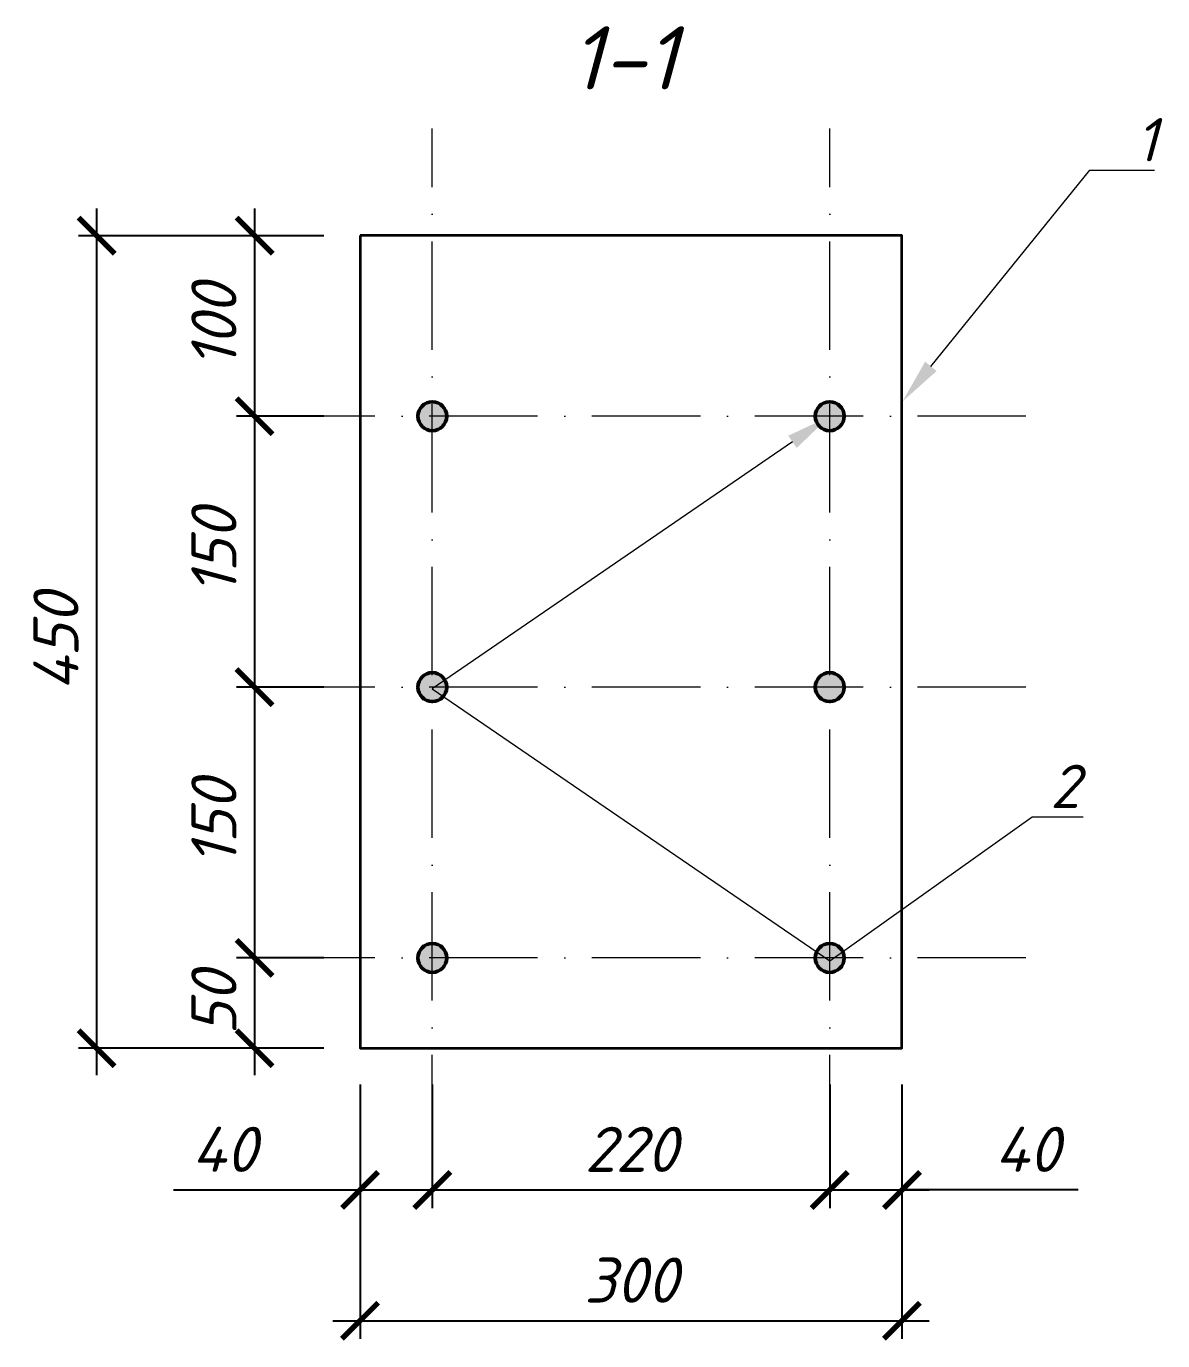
# Model space of a CAD drawing. Header units: millimetres. Extents: x 228418 to 313939, y -168000 to -150000.
# Drawn here: x 263693 to 264322, y -153131 to -152403 of the extents above; entities that cross this region are included whole.
import ezdxf
from ezdxf import colors
from ezdxf.entities.mleader import LeaderData, LeaderLine
from ezdxf.math import Vec2, Vec3

# ---------------------------------------------------------------- set-up
doc = ezdxf.new("R2010")
doc.units = ezdxf.units.MM
doc.linetypes.add('ACAD_ISO10W100', pattern=[18, 12, -3, 0, -3])
doc.layers.get('0').update_dxf_attribs({"lineweight": 5})
doc.layers.get('Defpoints').update_dxf_attribs({"color": 1, "lineweight": 0})
for name, color, linetype, lineweight in [('k_ Арм. Каркасы', 1, 'Continuous', 35), ('k_ Арматура', 3, 'Continuous', 50), ('k_ Размеры', 7, 'Continuous', 15), ('k_ Штриховка', 8, 'Continuous', 5)]:
    doc.layers.add(name, color=color, linetype=linetype, lineweight=lineweight)
doc.styles.add('STEP PR', font='isocpeui.ttf')
doc.dimstyles.new('STEP PR', dxfattribs={"dimscale": 10, "dimtxt": 2.5, "dimasz": 2, "dimexe": 1, "dimexo": 2, "dimgap": 1, "dimtad": 1, "dimdec": 4, "dimlfac": -1, "dimtxsty": 'STEP PR', "dimblk": 'ARCHTICK', "dimcen": 2, "dimdle": 1.5, "dimclrt": 1, "dimadec": 0, "dimazin": 0, "dimtfac": 1, "dimtdec": 4, "dimtmove": 1, "dimatfit": 3, "dimldrblk": 'DOTSMALL', "dimfxl": 1, "dimtolj": 1, "dimtzin": 0, "dimarcsym": 0})

# ---------------------------------------------------------------- blocks, each defined once
blk = doc.blocks.new('_ArchTick')
at = {"color": 0, "linetype": 'ByBlock', "const_width": 0.15}
blk.add_lwpolyline([(-0.5, -0.5), (0.5, 0.5)], dxfattribs=at)
blk = doc.blocks.new('*D58')
at = {"layer": 'Defpoints', "color": 0, "transparency": 16777216}
for p in [(263877.46, -152968.64), (263917.46, -152968.64), (263917.46, -153047.12)]:
    blk.add_point(p, dxfattribs=at)
at = {"layer": 'k_ Размеры', "color": 0, "lineweight": -2, "transparency": 16777216}
for p, q in [((263877.46, -152988.64), (263877.46, -153057.12)), ((263917.46, -152988.64), (263917.46, -153057.12)), ((263774.14, -153047.12), (263877.46, -153047.12)), ((263862.46, -153047.12), (263932.46, -153047.12))]:
    blk.add_line(p, q, dxfattribs=at)
at = {"layer": 'k_ Размеры', "color": 0, "lineweight": -2, "transparency": 16777216, "xscale": 20, "yscale": 20, "zscale": 20, "rotation": 180}
blk.add_blockref('_ArchTick', (263877.46, -153047.12), dxfattribs=at)
at = {"layer": 'k_ Размеры', "color": 0, "lineweight": -2, "transparency": 16777216, "xscale": 20, "yscale": 20, "zscale": 20}
blk.add_blockref('_ArchTick', (263917.46, -153047.12), dxfattribs=at)
at = {"layer": 'k_ Размеры', "color": 1, "transparency": 16777216, "insert": (263802.25, -153024.62), "char_height": 25, "attachment_point": 5, "style": 'STEP PR'}
blk.add_mtext('\\A1;40', dxfattribs=at)
blk = doc.blocks.new('_DotSmall')
at = {"color": 0, "linetype": 'ByBlock', "const_width": 0.5}
blk.add_lwpolyline([(-0.0625, 0, 1), (0.0625, 0, 1)], format="xyb", close=True, dxfattribs=at)
blk = doc.blocks.new('*D59')
at = {"layer": 'Defpoints', "color": 0, "transparency": 16777216}
for p in [(263917.46, -152968.64), (264137.46, -152968.64), (264137.46, -153047.12)]:
    blk.add_point(p, dxfattribs=at)
at = {"layer": 'k_ Размеры', "color": 0, "lineweight": -2, "transparency": 16777216}
for p, q in [((263917.46, -152988.64), (263917.46, -153057.12)), ((264137.46, -152988.64), (264137.46, -153057.12)), ((263902.46, -153047.12), (264152.46, -153047.12))]:
    blk.add_line(p, q, dxfattribs=at)
at = {"layer": 'k_ Размеры', "color": 0, "lineweight": -2, "transparency": 16777216, "xscale": 20, "yscale": 20, "zscale": 20, "rotation": 180}
blk.add_blockref('_ArchTick', (263917.46, -153047.12), dxfattribs=at)
at = {"layer": 'k_ Размеры', "color": 0, "lineweight": -2, "transparency": 16777216, "xscale": 20, "yscale": 20, "zscale": 20}
blk.add_blockref('_ArchTick', (264137.46, -153047.12), dxfattribs=at)
at = {"layer": 'k_ Размеры', "color": 1, "transparency": 16777216, "insert": (264027.46, -153024.62), "char_height": 25, "attachment_point": 5, "style": 'STEP PR'}
blk.add_mtext('\\A1;220', dxfattribs=at)
blk = doc.blocks.new('*D60')
at = {"layer": 'Defpoints', "color": 0, "transparency": 16777216}
for p in [(264137.46, -152968.64), (264177.46, -152968.64), (264177.46, -153047.12)]:
    blk.add_point(p, dxfattribs=at)
at = {"layer": 'k_ Размеры', "color": 0, "lineweight": -2, "transparency": 16777216}
for p, q in [((264137.46, -152988.64), (264137.46, -153057.12)), ((264177.46, -152988.64), (264177.46, -153057.12)), ((264122.46, -153047.12), (264192.46, -153047.12)), ((264274.94, -153047.12), (264177.46, -153047.12))]:
    blk.add_line(p, q, dxfattribs=at)
at = {"layer": 'k_ Размеры', "color": 0, "lineweight": -2, "transparency": 16777216, "xscale": 20, "yscale": 20, "zscale": 20, "rotation": 180}
blk.add_blockref('_ArchTick', (264137.46, -153047.12), dxfattribs=at)
at = {"layer": 'k_ Размеры', "color": 0, "lineweight": -2, "transparency": 16777216, "xscale": 20, "yscale": 20, "zscale": 20}
blk.add_blockref('_ArchTick', (264177.46, -153047.12), dxfattribs=at)
at = {"layer": 'k_ Размеры', "color": 1, "transparency": 16777216, "insert": (264246.84, -153024.62), "char_height": 25, "attachment_point": 5, "style": 'STEP PR'}
blk.add_mtext('\\A1;40', dxfattribs=at)
blk = doc.blocks.new('*D61')
at = {"layer": 'Defpoints', "color": 0, "transparency": 16777216}
for p in [(263877.46, -152518.64), (263819.03, -152618.64), (263877.46, -152618.64)]:
    blk.add_point(p, dxfattribs=at)
at = {"layer": 'k_ Размеры', "color": 0, "lineweight": -2, "transparency": 16777216}
for p, q in [((263819.03, -152503.64), (263819.03, -152633.64)), ((263857.46, -152518.64), (263809.03, -152518.64)), ((263857.46, -152618.64), (263809.03, -152618.64))]:
    blk.add_line(p, q, dxfattribs=at)
at = {"layer": 'k_ Размеры', "color": 0, "lineweight": -2, "transparency": 16777216, "xscale": 20, "yscale": 20, "zscale": 20}
for p, rotation in [((263819.03, -152518.64), 90), ((263819.03, -152618.64), 270)]:
    blk.add_blockref('_ArchTick', p, dxfattribs=dict(at, rotation=rotation))
at = {"layer": 'k_ Размеры', "color": 1, "transparency": 16777216, "insert": (263796.53, -152568.64), "char_height": 25, "attachment_point": 5, "rotation": 90, "style": 'STEP PR'}
blk.add_mtext('\\A1;100', dxfattribs=at)
blk = doc.blocks.new('*D62')
at = {"layer": 'Defpoints', "color": 0, "transparency": 16777216}
for p in [(263877.46, -152618.64), (263819.03, -152768.64), (263877.46, -152768.64)]:
    blk.add_point(p, dxfattribs=at)
at = {"layer": 'k_ Размеры', "color": 0, "lineweight": -2, "transparency": 16777216}
for p, q in [((263819.03, -152603.64), (263819.03, -152783.64)), ((263857.46, -152618.64), (263809.03, -152618.64)), ((263857.46, -152768.64), (263809.03, -152768.64))]:
    blk.add_line(p, q, dxfattribs=at)
at = {"layer": 'k_ Размеры', "color": 0, "lineweight": -2, "transparency": 16777216, "xscale": 20, "yscale": 20, "zscale": 20}
for p, rotation in [((263819.03, -152618.64), 90), ((263819.03, -152768.64), 270)]:
    blk.add_blockref('_ArchTick', p, dxfattribs=dict(at, rotation=rotation))
at = {"layer": 'k_ Размеры', "color": 1, "transparency": 16777216, "insert": (263796.53, -152693.64), "char_height": 25, "attachment_point": 5, "rotation": 90, "style": 'STEP PR'}
blk.add_mtext('\\A1;150', dxfattribs=at)
blk = doc.blocks.new('*D63')
at = {"layer": 'Defpoints', "color": 0, "transparency": 16777216}
for p in [(263877.46, -152768.64), (263819.03, -152918.64), (263877.46, -152918.64)]:
    blk.add_point(p, dxfattribs=at)
at = {"layer": 'k_ Размеры', "color": 0, "lineweight": -2, "transparency": 16777216}
for p, q in [((263819.03, -152753.64), (263819.03, -152933.64)), ((263857.46, -152768.64), (263809.03, -152768.64)), ((263857.46, -152918.64), (263809.03, -152918.64))]:
    blk.add_line(p, q, dxfattribs=at)
at = {"layer": 'k_ Размеры', "color": 0, "lineweight": -2, "transparency": 16777216, "xscale": 20, "yscale": 20, "zscale": 20}
for p, rotation in [((263819.03, -152768.64), 90), ((263819.03, -152918.64), 270)]:
    blk.add_blockref('_ArchTick', p, dxfattribs=dict(at, rotation=rotation))
at = {"layer": 'k_ Размеры', "color": 1, "transparency": 16777216, "insert": (263796.53, -152843.64), "char_height": 25, "attachment_point": 5, "rotation": 90, "style": 'STEP PR'}
blk.add_mtext('\\A1;150', dxfattribs=at)
blk = doc.blocks.new('*D64')
at = {"layer": 'Defpoints', "color": 0, "transparency": 16777216}
for p in [(263877.46, -152918.64), (263819.03, -152968.64), (263877.46, -152968.64)]:
    blk.add_point(p, dxfattribs=at)
at = {"layer": 'k_ Размеры', "color": 0, "lineweight": -2, "transparency": 16777216}
for p, q in [((263819.03, -152903.64), (263819.03, -152983.64)), ((263857.46, -152918.64), (263809.03, -152918.64)), ((263857.46, -152968.64), (263809.03, -152968.64))]:
    blk.add_line(p, q, dxfattribs=at)
at = {"layer": 'k_ Размеры', "color": 0, "lineweight": -2, "transparency": 16777216, "xscale": 20, "yscale": 20, "zscale": 20}
for p, rotation in [((263819.03, -152918.64), 90), ((263819.03, -152968.64), 270)]:
    blk.add_blockref('_ArchTick', p, dxfattribs=dict(at, rotation=rotation))
at = {"layer": 'k_ Размеры', "color": 1, "transparency": 16777216, "insert": (263796.53, -152943.64), "char_height": 25, "attachment_point": 5, "rotation": 90, "style": 'STEP PR'}
blk.add_mtext('\\A1;50', dxfattribs=at)
blk = doc.blocks.new('*D73')
at = {"color": 0, "lineweight": -2, "transparency": 16777216}
for p, q in [((263877.46, -152988.64), (263877.46, -153129.55)), ((264177.46, -152988.64), (264177.46, -153129.55)), ((263862.46, -153119.55), (264192.46, -153119.55))]:
    blk.add_line(p, q, dxfattribs=at)
at = {"layer": 'Defpoints', "color": 0, "transparency": 16777216}
for p in [(263877.46, -152968.64), (264177.46, -152968.64), (264177.46, -153119.55)]:
    blk.add_point(p, dxfattribs=at)
at = {"color": 0, "lineweight": -2, "transparency": 16777216, "xscale": 20, "yscale": 20, "zscale": 20, "rotation": 180}
blk.add_blockref('_ArchTick', (263877.46, -153119.55), dxfattribs=at)
at = {"color": 0, "lineweight": -2, "transparency": 16777216, "xscale": 20, "yscale": 20, "zscale": 20}
blk.add_blockref('_ArchTick', (264177.46, -153119.55), dxfattribs=at)
at = {"color": 1, "transparency": 16777216, "insert": (264027.46, -153097.05), "char_height": 25, "attachment_point": 5, "style": 'STEP PR'}
blk.add_mtext('\\A1;300', dxfattribs=at)
blk = doc.blocks.new('*D74')
at = {"color": 0, "lineweight": -2, "transparency": 16777216}
for p, q in [((263731.57, -152503.64), (263731.57, -152983.64)), ((263857.46, -152518.64), (263721.57, -152518.64)), ((263857.46, -152968.64), (263721.57, -152968.64))]:
    blk.add_line(p, q, dxfattribs=at)
at = {"layer": 'Defpoints', "color": 0, "transparency": 16777216}
for p in [(263877.46, -152518.64), (263731.57, -152968.64), (263877.46, -152968.64)]:
    blk.add_point(p, dxfattribs=at)
at = {"color": 0, "lineweight": -2, "transparency": 16777216, "xscale": 20, "yscale": 20, "zscale": 20}
for p, rotation in [((263731.57, -152518.64), 90), ((263731.57, -152968.64), 270)]:
    blk.add_blockref('_ArchTick', p, dxfattribs=dict(at, rotation=rotation))
at = {"color": 1, "transparency": 16777216, "insert": (263709.07, -152743.64), "char_height": 25, "attachment_point": 5, "rotation": 90, "style": 'STEP PR'}
blk.add_mtext('\\A1;450', dxfattribs=at)

msp = doc.modelspace()

# ---------------------------------------------------------------- hatches: boundary and pattern name
at = {"layer": 'k_ Штриховка', "true_color": 0x6b6b6b}
h = msp.add_hatch(color=251, dxfattribs=at)
h.dxf.hatch_style = 1
edge = h.paths.add_edge_path()
edge.add_arc((263917.46122, -152618.63545), 8, 0, 360)
h = msp.add_hatch(color=251, dxfattribs=at)
h.dxf.hatch_style = 1
edge = h.paths.add_edge_path()
edge.add_arc((264137.46122, -152618.63545), 8, 0, 360)
h = msp.add_hatch(color=251, dxfattribs=at)
h.dxf.hatch_style = 1
edge = h.paths.add_edge_path()
edge.add_arc((263917.46122, -152768.63545), 8, 0, 360)
h = msp.add_hatch(color=251, dxfattribs=at)
h.dxf.hatch_style = 1
edge = h.paths.add_edge_path()
edge.add_arc((264137.46122, -152768.63545), 8, 0, 360)
h = msp.add_hatch(color=251, dxfattribs=at)
h.dxf.hatch_style = 1
edge = h.paths.add_edge_path()
edge.add_arc((263917.46122, -152918.63545), 8, 0, 360)
h = msp.add_hatch(color=251, dxfattribs=at)
h.dxf.hatch_style = 1
edge = h.paths.add_edge_path()
edge.add_arc((264137.46122, -152918.63545), 8, 0, 360)

# ---------------------------------------------------------------- linework, layer by layer
at = {"linetype": 'ACAD_ISO10W100', "ltscale": 5}
for points in [[(263917.46122, -153032.3016), (263917.46122, -152459.30965)], [(264137.46122, -153032.3016), (264137.46122, -152459.30965)], [(264246.04198, -152618.63545), (263802.46777, -152618.63545)], [(264246.04198, -152768.63545), (263802.46777, -152768.63545)], [(264246.04198, -152918.63545), (263802.46777, -152918.63545)]]:
    msp.add_lwpolyline(points, dxfattribs=at)
at = {"layer": 'k_ Арм. Каркасы'}
msp.add_lwpolyline([(263877.46122, -152518.63545), (263877.46122, -152968.63545), (264177.46122, -152968.63545), (264177.46122, -152518.63545)], close=True, dxfattribs=at)
at = {"layer": 'k_ Арматура'}
for centre in [(263917.46122, -152618.63545), (264137.46122, -152618.63545), (263917.46122, -152768.63545), (264137.46122, -152768.63545), (263917.46122, -152918.63545), (264137.46122, -152918.63545)]:
    msp.add_circle(centre, 8, dxfattribs=at)

# ---------------------------------------------------------------- texts
at = {"layer": 'k_ Размеры', "insert": (264023.35615, -152420.18362), "char_height": 35, "attachment_point": 5, "style": 'STEP PR'}
msp.add_mtext('\\A1;1-1', dxfattribs=at)

# ---------------------------------------------------------------- dimensions: what is measured, and where the dimension line sits
dim = msp.add_linear_dim(base=(263731.56621, -152968.63545), p1=(263877.46122, -152518.63545), p2=(263877.46122, -152968.63545), angle=90, dimstyle='STEP PR')
dim.commit()
dim.dimension.update_dxf_attribs({"geometry": '*D74', "text_midpoint": (263709.06621, -152743.63545)})
dim = msp.add_linear_dim(base=(264177.46122, -153119.54508), p1=(263877.46122, -152968.63545), p2=(264177.46122, -152968.63545), dimstyle='STEP PR')
dim.commit()
dim.dimension.update_dxf_attribs({"geometry": '*D73', "text_midpoint": (264027.46122, -153097.04508)})
at = {"layer": 'k_ Размеры'}
for base, p1, p2, picture, middle in [((263819.02905, -152618.63545), (263877.46122, -152518.63545), (263877.46122, -152618.63545), '*D61', (263796.52905, -152568.63545)), ((263819.02905, -152768.63545), (263877.46122, -152618.63545), (263877.46122, -152768.63545), '*D62', (263796.52905, -152693.63545)), ((263819.02905, -152918.63545), (263877.46122, -152768.63545), (263877.46122, -152918.63545), '*D63', (263796.52905, -152843.63545))]:
    dim = msp.add_linear_dim(base=base, p1=p1, p2=p2, angle=90, dimstyle='STEP PR', dxfattribs=at)
    dim.commit()
    dim.dimension.update_dxf_attribs({"geometry": picture, "text_midpoint": middle})
dim = msp.add_linear_dim(base=(263819.02905, -152968.63545), p1=(263877.46122, -152918.63545), p2=(263877.46122, -152968.63545), angle=90, dimstyle='STEP PR', dxfattribs=at)
dim.commit()
dim.dimension.update_dxf_attribs({"geometry": '*D64', "text_midpoint": (263819.02905, -152943.63545), "dimtype": 160})
for base, p1, p2, picture, middle in [((263917.46122, -153047.12234), (263877.46122, -152968.63545), (263917.46122, -152968.63545), '*D58', (263802.24754, -153038.61087)), ((264177.46122, -153047.12234), (264137.46122, -152968.63545), (264177.46122, -152968.63545), '*D60', (264246.83662, -153042.74374))]:
    dim = msp.add_linear_dim(base=base, p1=p1, p2=p2, dimstyle='STEP PR', override={"dimscale": 10}, dxfattribs=at)
    dim.commit()
    dim.dimension.update_dxf_attribs({"geometry": picture, "text_midpoint": middle, "dimtype": 160})
dim = msp.add_linear_dim(base=(264137.46122, -153047.12234), p1=(263917.46122, -152968.63545), p2=(264137.46122, -152968.63545), dimstyle='STEP PR', override={"dimscale": 10}, dxfattribs=at)
dim.commit()
dim.dimension.update_dxf_attribs({"geometry": '*D59', "text_midpoint": (264027.46122, -153024.62234)})

# ---------------------------------------------------------------- leaders
ml = msp.add_multileader_mtext('Standard', dxfattribs=at)
ml.set_content('\\A1; 1', color=256, style='STEP PR')
ml.set_leader_properties(color=256, linetype='ByLayer', lineweight=-1)
ml.build(insert=Vec2(0, 0))
ml.multileader.update_dxf_attribs({"text_left_attachment_type": 6, "text_right_attachment_type": 6, "dogleg_length": 0, "arrow_head_size": 25, "scale": 0.1})
ctx = ml.context
ctx.base_point, ctx.scale, ctx.char_height, ctx.arrow_head_size, ctx.landing_gap_size, ctx.plane_origin = Vec3(264281.53497, -152482.30676), 0.1, 24, 25, 10, Vec3(272282.92689, -160186.8346)
ctx.left_attachment, ctx.right_attachment = 6, 6
notes = []
notes.append((ctx, [(0, (1, 1, 0), (264281.53497, -152482.30676), (1, 0), 0, [(1, [(264177.75577, -152610.44841)], 0, [])])]))
ctx.mtext.insert, ctx.mtext.rotation, ctx.mtext.flow_direction = Vec3(264291.53497, -152453.50676), 6.283185307, 5
ml = msp.add_multileader_mtext('Standard', dxfattribs=at)
ml.set_content('\\A1;2', color=256, style='STEP PR')
ml.set_leader_properties(color=256, linetype='ByLayer', lineweight=-1)
ml.build(insert=Vec2(0, 0))
ml.multileader.update_dxf_attribs({"text_left_attachment_type": 6, "text_right_attachment_type": 6, "dogleg_length": 0, "arrow_head_size": 25, "scale": 0.1})
ctx = ml.context
ctx.base_point, ctx.scale, ctx.char_height, ctx.arrow_head_size, ctx.landing_gap_size, ctx.plane_origin = Vec3(264249.4855, -152840.39963), 0.1, 24, 25, 10, Vec3(271540.10208, -160398.34665)
ctx.left_attachment, ctx.right_attachment = 6, 6
notes.append((ctx, [(0, (1, 1, 0), (264249.4855, -152840.39963), (1, 0), 0, [(0, [(264137.46122, -152618.67226), (263917.46122, -152769.61617), (264137.46122, -152920.24771)], 0, [])])]))
ctx.mtext.insert, ctx.mtext.rotation, ctx.mtext.flow_direction = Vec3(264259.4855, -152811.59963), 6.283185307, 5
for ctx, leaders in notes:
    for number, flags, end, landing, length, lines in leaders:
        leader = LeaderData()
        leader.index, (leader.has_last_leader_line, leader.has_dogleg_vector, leader.attachment_direction) = number, flags
        leader.last_leader_point, leader.dogleg_vector, leader.dogleg_length = Vec3(end), Vec3(landing), length
        for number, points, colour, breaks in lines:
            line = LeaderLine()
            line.index, line.vertices, line.color, line.breaks = number, Vec3.list(points), colors.encode_raw_color(colour), breaks
            leader.lines.append(line)
        ctx.leaders.append(leader)

doc.saveas('drawing.dxf')
